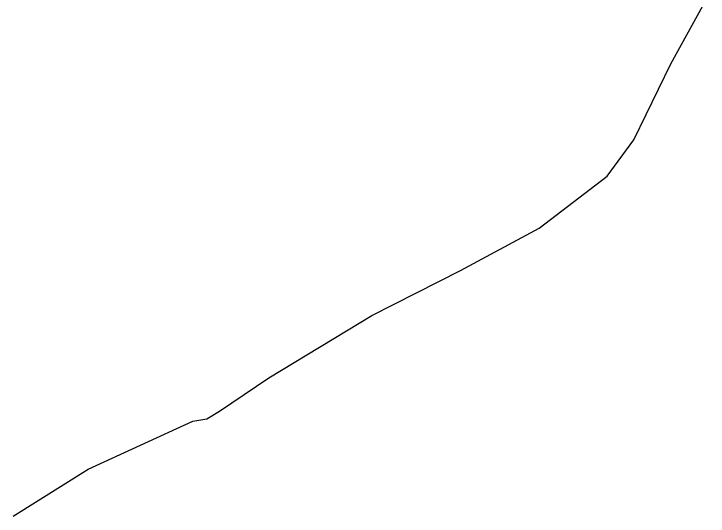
# Model space of a CAD drawing. Header units: millimetres. Extents: x 617751 to 636088, y 68402 to 77988.
# Drawn here: x 622398.9 to 622637.9, y 69012.9 to 69186 of the extents above; entities that cross this region are included whole.
import ezdxf

# ---------------------------------------------------------------- set-up
doc = ezdxf.new("R2010")
doc.units = ezdxf.units.MM
doc.header["$LTSCALE"] = 3
doc.header["$MEASUREMENT"] = 0
doc.layers.add('ALINHAMENTO PREDIAL', color=120, linetype='Continuous')

msp = doc.modelspace()

# ---------------------------------------------------------------- linework, layer by layer
at = {"layer": 'ALINHAMENTO PREDIAL'}
msp.add_lwpolyline([(622398.64, 69012.92), (622424.48, 69029.14), (622460.5, 69045.64), (622465.39, 69046.42), (622469.7, 69049.04), (622486.7, 69060.62), (622522.11, 69082.02), (622552.68, 69097.6), (622579.7, 69112.12), (622603.18, 69130.08), (622612.35, 69142.54), (622625.09, 69168.8), (622637.91, 69192.26)], dxfattribs=at)
msp.add_lwpolyline([(622398.64, 69012.92), (622424.48, 69029.14), (622460.5, 69045.64), (622465.39, 69046.42), (622469.7, 69049.04), (622486.7, 69060.62), (622522.11, 69082.02), (622552.68, 69097.6), (622579.7, 69112.12), (622603.18, 69130.08), (622612.35, 69142.54), (622625.09, 69168.8), (622637.91, 69192.26)], dxfattribs=at)
msp.add_lwpolyline([(622398.64, 69012.92), (622424.48, 69029.14), (622460.5, 69045.64), (622465.39, 69046.42), (622469.7, 69049.04), (622486.7, 69060.62), (622522.11, 69082.02), (622552.68, 69097.6), (622579.7, 69112.12), (622603.18, 69130.08), (622612.35, 69142.54), (622625.09, 69168.8), (622637.91, 69192.26)], dxfattribs=at)
msp.add_lwpolyline([(622398.64, 69012.92), (622424.48, 69029.14), (622460.5, 69045.64), (622465.39, 69046.42), (622469.7, 69049.04), (622486.7, 69060.62), (622522.11, 69082.02), (622552.68, 69097.6), (622579.7, 69112.12), (622603.18, 69130.08), (622612.35, 69142.54), (622625.09, 69168.8), (622637.91, 69192.26)], dxfattribs=at)
msp.add_lwpolyline([(622398.64, 69012.92), (622424.48, 69029.14), (622460.5, 69045.64), (622465.39, 69046.42), (622469.7, 69049.04), (622486.7, 69060.62), (622522.11, 69082.02), (622552.68, 69097.6), (622579.7, 69112.12), (622603.18, 69130.08), (622612.35, 69142.54), (622625.09, 69168.8), (622637.91, 69192.26)], dxfattribs=at)
msp.add_lwpolyline([(622398.64, 69012.92), (622424.48, 69029.14), (622460.5, 69045.64), (622465.39, 69046.42), (622469.7, 69049.04), (622486.7, 69060.62), (622522.11, 69082.02), (622552.68, 69097.6), (622579.7, 69112.12), (622603.18, 69130.08), (622612.35, 69142.54), (622625.09, 69168.8), (622637.91, 69192.26)], dxfattribs=at)
msp.add_lwpolyline([(622398.64, 69012.92), (622424.48, 69029.14), (622460.5, 69045.64), (622465.39, 69046.42), (622469.7, 69049.04), (622486.7, 69060.62), (622522.11, 69082.02), (622552.68, 69097.6), (622579.7, 69112.12), (622603.18, 69130.08), (622612.35, 69142.54), (622625.09, 69168.8), (622637.91, 69192.26)], dxfattribs=at)
msp.add_lwpolyline([(622398.64, 69012.92), (622424.48, 69029.14), (622460.5, 69045.64), (622465.39, 69046.42), (622469.7, 69049.04), (622486.7, 69060.62), (622522.11, 69082.02), (622552.68, 69097.6), (622579.7, 69112.12), (622603.18, 69130.08), (622612.35, 69142.54), (622625.09, 69168.8), (622637.91, 69192.26)], dxfattribs=at)

doc.saveas('drawing.dxf')
